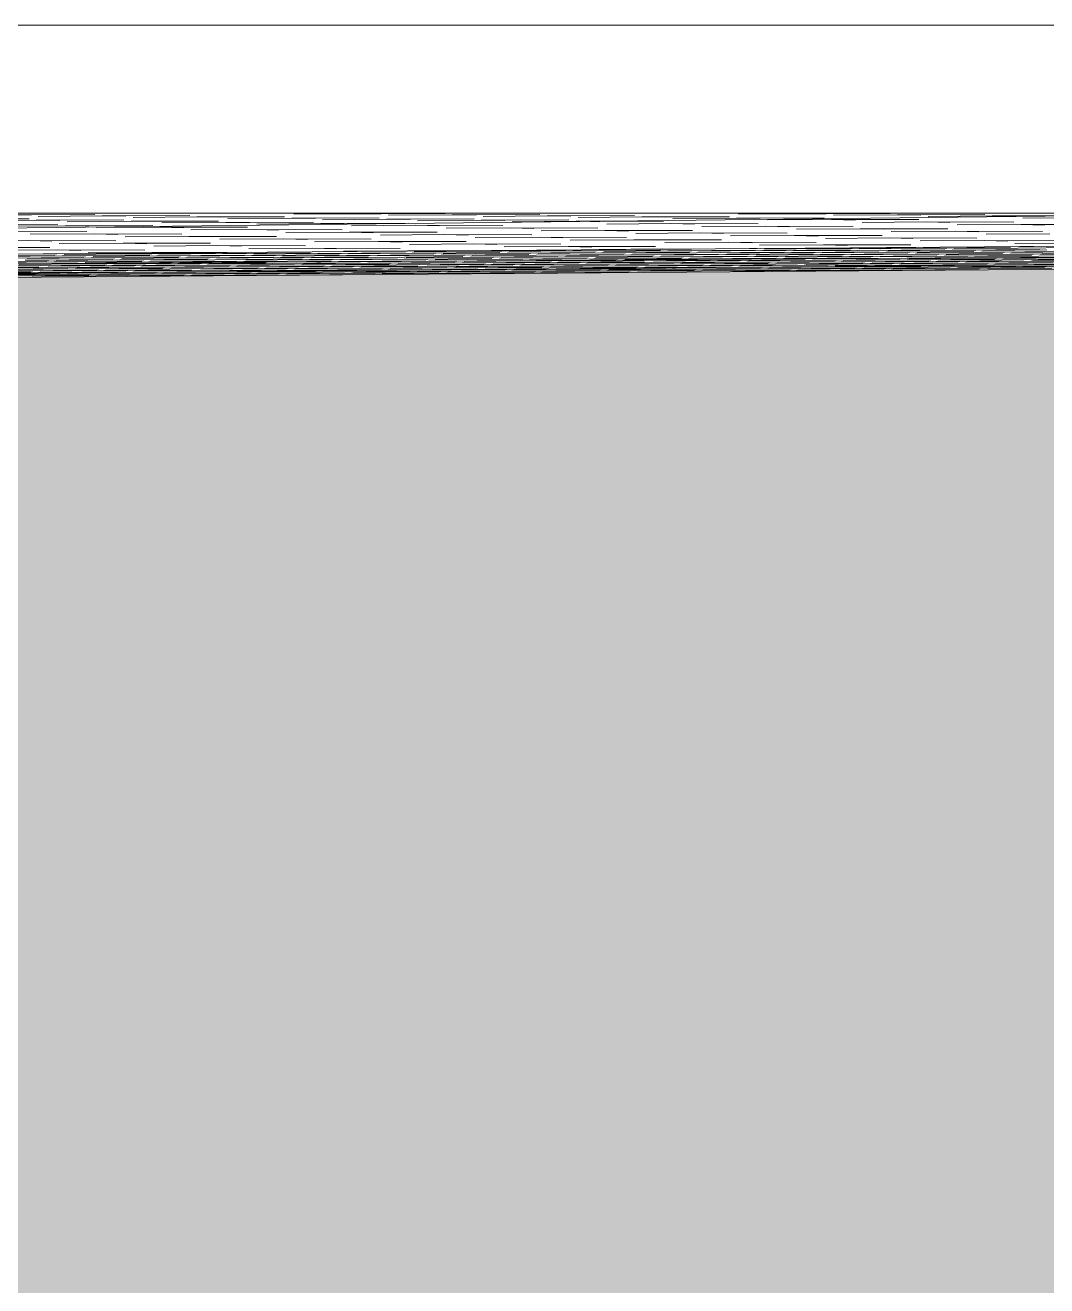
# Model space of a CAD drawing. Header units: millimetres. Extents: x -280990 to -136866, y -15139 to 7194.
# Drawn here: x -219306 to -218329, y -1226 to -20 of the extents above; entities that cross this region are included whole.
import ezdxf

# ---------------------------------------------------------------- set-up
doc = ezdxf.new("R2010")
doc.units = ezdxf.units.MM
doc.header["$MEASUREMENT"] = 0
for name, color, linetype, lineweight in [('New_2D Drafting - General_Pen_No__1', 7, 'Continuous', 13), ('New_Site & Landscape - Terrain_Pen_No__1', 7, 'Continuous', 13), ('New_Structural - Bearing_Pen_No__1', 7, 'Continuous', 13)]:
    doc.layers.add(name, color=color, linetype=linetype, lineweight=lineweight)
for name, color, linetype, lineweight, true_color in [('New_2D Drafting - General_Pen_No__61', 7, 'Continuous', 20, 0x6a6a6a), ('New_Site & Landscape - Terrain_Pen_No__180', 7, 'Continuous', 15, 0xd6cda7), ('New_Site & Landscape - Terrain_Pen_No__93', 7, 'Continuous', 13, 0xa2a233)]:
    doc.layers.add(name, color=color, linetype=linetype, lineweight=lineweight, true_color=true_color)

msp = doc.modelspace()

# ---------------------------------------------------------------- hatches: boundary and pattern name
at = {"layer": 'New_2D Drafting - General_Pen_No__61', "linetype": 'Continuous', "lineweight": 20, "true_color": 0x6a6a6a}
h = msp.add_hatch(dxfattribs=at)
h.set_pattern_fill('Dashed_0002', color=251, style=0, pattern_type=2)
h.set_pattern_definition([(45, (-941499.18, -2e-12), (-183.84776, 183.84776), [194.99999, -65]), (45, (-941499.18, 183.85), (-183.84776, 183.84776), [194.99999, -65])])
h.paths.add_polyline_path([(-222021.0116, -2621.8452), (-222021.0116, -11572.327), (-190614.3895, -11572.327), (-190614.3895, -199.363), (-197156.8894, -200.6962), (-197156.8884, -205.6962), (-201626.3622, -201.208), (-204316.707, -199.8387), (-207647.7489, -199.8387), (-211829.8206, -199.8387), (-214196.2217, -216.8353), (-214344.4356, -215.9146), (-222021.0116, -280.0598)])
at = {"layer": 'New_Site & Landscape - Terrain_Pen_No__180', "linetype": 'Continuous', "lineweight": 0, "true_color": 0x353329}
msp.add_hatch(color=250, dxfattribs=at).paths.add_polyline_path([(-202316.7416, -199.0045), (-203815.861, -199.9446), (-210881.6268, -199.9446), (-211646.8721, -200.0474), (-212846.4585, -210.2176), (-221414.7347, -277.7897), (-221414.7347, -15138.6962), (-190741.844, -15138.6962), (-190741.844, -221.3919)])

# ---------------------------------------------------------------- linework, layer by layer
at = {"layer": 'New_2D Drafting - General_Pen_No__1', "color": 7, "linetype": 'Continuous', "lineweight": 13, "flags": 128}
msp.add_lwpolyline([(-222021.0116, -2621.8452), (-222021.0116, -11572.327), (-190614.3895, -11572.327), (-190614.3895, -199.363), (-197156.8894, -200.6962), (-197156.8884, -205.6962), (-201626.3622, -201.208), (-204316.707, -199.8387), (-207647.7489, -199.8387), (-211829.8206, -199.8387), (-214196.2217, -216.8353), (-214344.4356, -215.9146), (-222021.0116, -280.0598)], close=True, dxfattribs=at)
at = {"layer": 'New_Site & Landscape - Terrain_Pen_No__1', "color": 7, "linetype": 'Continuous', "lineweight": 13}
for p, q in [((-218072.5803, -199.8387), (-221414.7347, -199.8387)), ((-214209.0161, -199.8387), (-221414.7347, -255.1672)), ((-211673.9622, -199.8387), (-221414.7347, -261.4359)), ((-221414.7347, -237.9424), (-218072.5803, -199.8387)), ((-219322.9293, -201.3581), (-219239.2127, -201.0938)), ((-219322.9293, -201.3581), (-219300.2714, -201.6175)), ((-219232.2978, -202.3958), (-219293.3565, -202.9195)), ((-219232.2978, -202.3958), (-219148.5812, -202.1315)), ((-219232.2978, -202.3958), (-219209.6399, -202.6552)), ((-219141.6663, -203.4336), (-219202.725, -203.9573)), ((-219141.6663, -203.4336), (-219057.9498, -203.1693)), ((-219141.6663, -203.4336), (-219119.0084, -203.693)), ((-219051.0348, -204.4713), (-219112.0935, -204.995)), ((-219051.0348, -204.4713), (-218967.3183, -204.207)), ((-219051.0348, -204.4713), (-219028.3769, -204.7307)), ((-218988.0631, -200.3009), (-219049.1218, -200.8246)), ((-218988.0631, -200.3009), (-218904.3466, -200.0366)), ((-218988.0631, -200.3009), (-218965.4052, -200.5603)), ((-218897.4316, -201.3386), (-218958.4903, -201.8624)), ((-218897.4316, -201.3386), (-218813.7151, -201.0744)), ((-218897.4316, -201.3386), (-218874.7737, -201.5981)), ((-218806.8001, -202.3764), (-218867.8588, -202.9001)), ((-218806.8001, -202.3764), (-218723.0836, -202.1121)), ((-218806.8001, -202.3764), (-218784.1423, -202.6358)), ((-218716.1686, -203.4141), (-218777.2273, -203.9379)), ((-218716.1686, -203.4141), (-218632.4521, -203.1498)), ((-218716.1686, -203.4141), (-218693.5108, -203.6736)), ((-218625.5372, -204.4519), (-218686.5958, -204.9756)), ((-218625.5372, -204.4519), (-218541.8206, -204.1876)), ((-218625.5372, -204.4519), (-218602.8793, -204.7113)), ((-218562.5654, -200.2815), (-218623.6241, -200.8052)), ((-218562.5654, -200.2815), (-218478.8489, -200.0172)), ((-218562.5654, -200.2815), (-218539.9076, -200.5409)), ((-218471.934, -201.3192), (-218532.9926, -201.843)), ((-218471.934, -201.3192), (-218388.2174, -201.0549)), ((-218471.934, -201.3192), (-218449.2761, -201.5787)), ((-218381.3025, -202.357), (-218442.3611, -202.8807)), ((-218381.3025, -202.357), (-218297.5859, -202.0927)), ((-218381.3025, -202.357), (-218358.6446, -202.6164)), ((-218290.671, -204.1079), (-218351.7297, -204.5167)), ((-219385.901, -205.5285), (-219302.1844, -205.2642)), ((-219358.2412, -210.7366), (-219274.5247, -210.4723)), ((-219295.2695, -206.5662), (-219356.3282, -207.0899)), ((-219267.6097, -211.7743), (-219328.6684, -212.2981)), ((-219295.2695, -206.5662), (-219211.553, -206.3019)), ((-219295.2695, -206.5662), (-219272.6116, -206.8256)), ((-219267.6097, -211.7743), (-219183.8932, -211.5101)), ((-219267.6097, -211.7743), (-219244.9518, -212.0338)), ((-219204.638, -207.604), (-219265.6967, -208.1277)), ((-219176.9782, -213.0669), (-219238.0369, -213.4757)), ((-219204.638, -207.604), (-219120.9215, -207.3397)), ((-219204.638, -207.604), (-219181.9801, -207.8634)), ((-219176.9782, -213.0669), (-219154.3204, -213.6716)), ((-219176.9782, -213.0669), (-219093.2617, -213.2629)), ((-219114.0065, -208.6417), (-219175.0652, -209.1654)), ((-219086.3467, -215.4857), (-219147.4054, -215.8944)), ((-219114.0065, -208.6417), (-219030.29, -208.3774)), ((-219114.0065, -208.6417), (-219091.3486, -208.9011)), ((-219086.3467, -215.4857), (-219063.6889, -216.0903)), ((-219086.3467, -215.4857), (-219002.6302, -215.6816)), ((-219023.375, -209.6794), (-219084.4337, -210.2032)), ((-219023.375, -209.6794), (-218939.6585, -209.4151)), ((-219023.375, -209.6794), (-219000.7172, -209.9389)), ((-218960.4033, -205.509), (-219021.462, -206.0328)), ((-218932.7435, -211.4319), (-218993.8022, -211.8406)), ((-218960.4033, -205.509), (-218876.6868, -205.2448)), ((-218960.4033, -205.509), (-218937.7455, -205.7685)), ((-218932.7435, -211.4319), (-218910.0857, -212.0365)), ((-218932.7435, -211.4319), (-218849.027, -211.6278)), ((-218869.7718, -206.5468), (-218930.8305, -207.0705)), ((-218842.1121, -213.8506), (-218903.1707, -214.2594)), ((-218869.7718, -206.5468), (-218786.0553, -206.2825)), ((-218869.7718, -206.5468), (-218847.114, -206.8062)), ((-218842.1121, -213.8506), (-218819.4542, -214.4553)), ((-218842.1121, -213.8506), (-218758.3955, -214.0465)), ((-218779.1403, -207.5845), (-218840.199, -208.1083)), ((-218751.4806, -216.2693), (-218812.5392, -216.6781)), ((-218779.1403, -207.5845), (-218741.5801, -207.466)), ((-218779.1403, -207.5845), (-218765.5897, -207.7397)), ((-218765.5903, -207.7397), (-218756.4825, -207.9828)), ((-218751.4806, -216.2693), (-218728.8227, -216.874)), ((-218751.4806, -216.2693), (-218667.764, -216.4652)), ((-218688.5089, -209.7968), (-218749.5675, -210.2056)), ((-218741.5817, -207.466), (-218695.4238, -207.574)), ((-218688.5089, -209.7968), (-218665.851, -210.4015)), ((-218688.5089, -209.7968), (-218604.7923, -209.9927)), ((-218597.8774, -212.2155), (-218658.936, -212.6243)), ((-218597.8774, -212.2155), (-218575.2195, -212.8202)), ((-218597.8774, -212.2155), (-218514.1608, -212.4114)), ((-218534.9057, -205.743), (-218595.9643, -206.1518)), ((-218507.2459, -214.6342), (-218568.3046, -215.043)), ((-218534.9057, -205.743), (-218512.2478, -206.3477)), ((-218534.9057, -205.743), (-218451.1891, -205.9389)), ((-218507.2459, -214.6342), (-218484.588, -215.2389)), ((-218507.2459, -214.6342), (-218423.5293, -214.8301)), ((-218444.2742, -208.1617), (-218505.3328, -208.5705)), ((-218416.6144, -217.053), (-218477.6731, -217.4617)), ((-218444.2742, -208.1617), (-218421.6163, -208.7664)), ((-218444.2742, -208.1617), (-218360.5576, -208.3576)), ((-218416.6144, -217.053), (-218393.9565, -217.6576)), ((-218416.6144, -217.053), (-218332.8979, -217.2489)), ((-218353.6427, -210.5804), (-218414.7014, -210.9892)), ((-218353.6427, -210.5804), (-218330.9848, -211.1851)), ((-218353.6427, -210.5804), (-218269.9261, -210.7764)), ((-219302.9216, -226.012), (-219363.9803, -226.4208)), ((-219330.5814, -217.1207), (-219246.8649, -217.3167)), ((-219302.9216, -226.012), (-219280.2638, -226.6167)), ((-219302.9216, -226.012), (-219219.2051, -226.2079)), ((-219239.9499, -219.5395), (-219301.0086, -219.9482)), ((-219212.2901, -228.4307), (-219273.3488, -228.8395)), ((-219239.9499, -219.5395), (-219217.2921, -220.1441)), ((-219239.9499, -219.5395), (-219156.2334, -219.7354)), ((-219212.2901, -228.4307), (-219189.6323, -229.0354)), ((-219212.2901, -228.4307), (-219128.5736, -228.6266)), ((-219149.3184, -221.9582), (-219210.3771, -222.367)), ((-219149.3184, -221.9582), (-219126.6606, -222.5629)), ((-219149.3184, -221.9582), (-219065.6019, -222.1541)), ((-219058.687, -224.3769), (-219119.7456, -224.7857)), ((-219058.687, -224.3769), (-219036.0291, -224.9816)), ((-219058.687, -224.3769), (-218974.9704, -224.5728)), ((-218995.7152, -217.9044), (-219056.7739, -218.3132)), ((-218968.0555, -226.7956), (-219029.1141, -227.2044)), ((-218995.7152, -217.9044), (-218973.0574, -218.5091)), ((-218995.7152, -217.9044), (-218911.9987, -218.1003)), ((-218968.0555, -226.7956), (-218945.3976, -227.4003)), ((-218968.0555, -226.7956), (-218884.3389, -226.9915)), ((-218905.0838, -220.3231), (-218966.1424, -220.7319)), ((-218905.0838, -220.3231), (-218882.4259, -220.9278)), ((-218905.0838, -220.3231), (-218821.3672, -220.519)), ((-218814.4523, -222.7418), (-218875.5109, -223.1506)), ((-218814.4523, -222.7418), (-218791.7944, -223.3465)), ((-218814.4523, -222.7418), (-218730.7357, -222.9377)), ((-218723.8208, -225.1606), (-218784.8795, -225.5693)), ((-218723.8208, -225.1606), (-218701.1629, -225.7652)), ((-218723.8208, -225.1606), (-218640.1042, -225.3565)), ((-218660.8491, -218.688), (-218721.9077, -219.0968)), ((-218633.1893, -227.5793), (-218694.248, -227.988)), ((-218660.8491, -218.688), (-218638.1912, -219.2927)), ((-218660.8491, -218.688), (-218577.1325, -218.8839)), ((-218633.1893, -227.5793), (-218610.5314, -228.184)), ((-218633.1893, -227.5793), (-218549.4727, -227.7752)), ((-218570.2176, -221.1068), (-218631.2763, -221.5155)), ((-218570.2176, -221.1068), (-218547.5597, -221.7114)), ((-218570.2176, -221.1068), (-218486.501, -221.3027)), ((-218479.5861, -223.5255), (-218540.6448, -223.9342)), ((-218479.5861, -223.5255), (-218456.9282, -224.1302)), ((-218479.5861, -223.5255), (-218395.8696, -223.7214)), ((-218388.9546, -225.9442), (-218450.0133, -226.353)), ((-218388.9546, -225.9442), (-218366.2967, -226.5489)), ((-218388.9546, -225.9442), (-218305.2381, -226.1401)), ((-218325.9829, -219.4717), (-218387.0416, -219.8805)), ((-218298.3231, -228.3629), (-218359.3818, -228.7717)), ((-219365.8933, -232.4845), (-219282.1768, -232.6804)), ((-219361.19, -240.9085), (-219277.4734, -240.2615)), ((-219275.2619, -234.9032), (-219336.3205, -235.312)), ((-219270.5585, -240.7282), (-219331.6172, -241.3301)), ((-219288.7098, -238.8426), (-219275.5604, -238.8165)), ((-219275.2619, -234.9032), (-219252.604, -235.5079)), ((-219275.2619, -234.9032), (-219191.5453, -235.0991)), ((-219270.5585, -240.7282), (-219186.8419, -240.0812)), ((-219270.5585, -240.7282), (-219247.9006, -240.6831)), ((-219207.5868, -238.6813), (-219268.6455, -239.2831)), ((-219184.6304, -237.322), (-219245.689, -237.7307)), ((-219179.927, -240.5479), (-219240.9857, -241.1497)), ((-219207.5868, -238.6813), (-219123.8702, -238.0343)), ((-219207.5868, -238.6813), (-219184.9289, -238.6362)), ((-219184.6304, -237.322), (-219163.6338, -237.8823)), ((-219184.6304, -237.322), (-219112.6075, -237.4905)), ((-219121.6587, -230.8494), (-219182.7173, -231.2582)), ((-219179.927, -240.5479), (-219096.2105, -239.9009)), ((-219179.927, -240.5479), (-219157.2691, -240.5028)), ((-219116.9553, -238.5009), (-219178.014, -239.1028)), ((-219089.2955, -240.3675), (-219150.3542, -240.9694)), ((-219121.6587, -230.8494), (-219099.0008, -231.4541)), ((-219121.6587, -230.8494), (-219037.9421, -231.0453)), ((-219116.9553, -238.5009), (-219033.2388, -237.854)), ((-219116.9553, -238.5009), (-219094.2974, -238.4559)), ((-219031.0272, -233.2682), (-219092.0858, -233.6769)), ((-219089.2955, -240.3675), (-219005.579, -239.7206)), ((-219089.2955, -240.3675), (-219066.6376, -240.3225)), ((-219026.3238, -238.3206), (-219087.3825, -238.9225)), ((-218998.664, -240.1872), (-219059.7227, -240.7891)), ((-219031.0272, -233.2682), (-219008.3693, -233.8728)), ((-219031.0272, -233.2682), (-218947.3106, -233.4641)), ((-219026.3238, -238.3206), (-218942.6073, -237.6737)), ((-219026.3238, -238.3206), (-219003.6659, -238.2755)), ((-218995.8064, -236.5936), (-219024.4108, -236.8756)), ((-218940.3957, -235.6869), (-219001.4544, -236.0956)), ((-218998.664, -240.1872), (-218914.9475, -239.5403)), ((-218998.664, -240.1872), (-218976.0062, -240.1422)), ((-218935.6923, -238.1403), (-218996.751, -238.7422)), ((-218908.0325, -240.0069), (-218969.0912, -240.6088)), ((-218950.9204, -236.249), (-218940.6942, -236.2286)), ((-218940.3957, -235.6869), (-218926.3901, -236.0606)), ((-218940.3957, -235.6869), (-218892.3534, -235.7993)), ((-218877.424, -229.2144), (-218938.4826, -229.6231)), ((-218935.6923, -238.1403), (-218851.9758, -237.4933)), ((-218935.6923, -238.1403), (-218913.0344, -238.0952)), ((-218872.7206, -236.0934), (-218933.7793, -236.6953)), ((-218908.0325, -240.0069), (-218824.316, -239.3599)), ((-218908.0325, -240.0069), (-218885.3747, -239.9618)), ((-218845.0608, -237.96), (-218906.1195, -238.5619)), ((-218817.401, -239.8266), (-218878.4597, -240.4285)), ((-218877.424, -229.2144), (-218854.7661, -229.819)), ((-218877.424, -229.2144), (-218793.7074, -229.4103)), ((-218872.7206, -236.0934), (-218789.0041, -235.4464)), ((-218872.7206, -236.0934), (-218850.0627, -236.0483)), ((-218786.7925, -231.6331), (-218847.8512, -232.0418)), ((-218845.0608, -237.96), (-218761.3443, -237.313)), ((-218845.0608, -237.96), (-218822.403, -237.9149)), ((-218782.0891, -235.9131), (-218843.1478, -236.515)), ((-218817.401, -239.8266), (-218733.6845, -239.1796)), ((-218817.401, -239.8266), (-218794.7432, -239.7815)), ((-218754.4293, -237.7797), (-218815.488, -238.3816)), ((-218789.7413, -241.6932), (-218706.0247, -241.0462)), ((-218726.7696, -239.6463), (-218787.8282, -240.2482)), ((-218786.7925, -231.6331), (-218764.1346, -232.2378)), ((-218786.7925, -231.6331), (-218703.0759, -231.829)), ((-218782.0891, -235.9131), (-218698.3726, -235.2661)), ((-218782.0891, -235.9131), (-218759.4313, -235.868)), ((-218696.161, -234.0518), (-218757.2197, -234.4606)), ((-218754.4293, -237.7797), (-218670.7128, -237.1327)), ((-218754.4293, -237.7797), (-218731.7715, -237.7346)), ((-218691.4576, -235.7328), (-218752.5163, -236.3346)), ((-218726.7696, -239.6463), (-218643.053, -238.9993)), ((-218726.7696, -239.6463), (-218704.1117, -239.6012)), ((-218663.7979, -237.5994), (-218724.8565, -238.2013)), ((-218699.1098, -241.5129), (-218615.3932, -240.8659)), ((-218636.1381, -239.466), (-218697.1967, -240.0679)), ((-218696.161, -234.0518), (-218689.1464, -234.239)), ((-218696.161, -234.0518), (-218672.0993, -234.1081)), ((-218691.4576, -235.7328), (-218607.7411, -235.0858)), ((-218691.4576, -235.7328), (-218668.7998, -235.6877)), ((-218668.5715, -234.081), (-218689.5446, -234.2877)), ((-218663.7979, -237.5994), (-218580.0813, -236.9524)), ((-218663.7979, -237.5994), (-218641.14, -237.5543)), ((-218600.8261, -235.5524), (-218661.8848, -236.1543)), ((-218636.1381, -239.466), (-218552.4215, -238.819)), ((-218636.1381, -239.466), (-218613.4802, -239.4209)), ((-218573.1664, -237.4191), (-218634.225, -238.0209)), ((-218613.1311, -233.6553), (-218605.8281, -233.6408)), ((-218608.4783, -241.3326), (-218524.7617, -240.6856)), ((-218545.5066, -239.2857), (-218606.5652, -239.8875)), ((-218542.5578, -229.998), (-218603.6165, -230.4068)), ((-218600.8261, -235.5524), (-218517.1096, -234.9055)), ((-218600.8261, -235.5524), (-218578.1683, -235.5074)), ((-218537.8544, -233.5055), (-218598.9131, -234.1074)), ((-218517.8468, -241.1523), (-218578.9055, -241.7542)), ((-218573.1664, -237.4191), (-218489.4498, -236.7721)), ((-218573.1664, -237.4191), (-218550.5085, -237.374)), ((-218510.1947, -235.3721), (-218571.2533, -235.974)), ((-218545.5066, -239.2857), (-218461.79, -238.6387)), ((-218545.5066, -239.2857), (-218522.8487, -239.2406)), ((-218482.5349, -237.2387), (-218543.5935, -237.8406)), ((-218542.5578, -229.998), (-218519.8999, -230.6027)), ((-218542.5578, -229.998), (-218458.8413, -230.1939)), ((-218537.8544, -233.5055), (-218454.1379, -232.8586)), ((-218537.8544, -233.5055), (-218515.1966, -233.4604)), ((-218517.8468, -241.1523), (-218434.1303, -240.5053)), ((-218517.8468, -241.1523), (-218495.1889, -241.1072)), ((-218454.8751, -239.1053), (-218515.9338, -239.7072)), ((-218451.9263, -232.4167), (-218512.985, -232.8255)), ((-218510.1947, -235.3721), (-218426.4781, -234.7252)), ((-218510.1947, -235.3721), (-218487.5368, -235.3271)), ((-218447.223, -233.3252), (-218508.2816, -233.9271)), ((-218427.2153, -240.9719), (-218488.274, -241.5738)), ((-218482.5349, -237.2387), (-218398.8183, -236.5918)), ((-218482.5349, -237.2387), (-218459.877, -237.1937)), ((-218419.5632, -235.1918), (-218480.6218, -235.7937)), ((-218454.8751, -239.1053), (-218371.1585, -238.4584)), ((-218454.8751, -239.1053), (-218432.2172, -239.0603)), ((-218391.9034, -237.0584), (-218452.9621, -237.6603)), ((-218451.9263, -232.4167), (-218451.9027, -232.4174)), ((-218451.9263, -232.4167), (-218451.8453, -232.4169)), ((-218447.223, -233.3252), (-218363.5064, -232.6782)), ((-218447.223, -233.3252), (-218424.5651, -233.2801)), ((-218427.2153, -240.9719), (-218343.4988, -240.325)), ((-218427.2153, -240.9719), (-218404.5574, -240.9269)), ((-218364.2436, -238.925), (-218425.3023, -239.5269)), ((-218419.5632, -235.1918), (-218335.8466, -234.5449)), ((-218419.5632, -235.1918), (-218396.9053, -235.1467)), ((-218356.5915, -233.1449), (-218417.6501, -233.7468)), ((-218336.5838, -240.7916), (-218397.6425, -241.3935)), ((-218391.9034, -237.0584), (-218308.1868, -236.4115)), ((-218391.9034, -237.0584), (-218369.2455, -237.0133)), ((-218328.9317, -235.0115), (-218389.9904, -235.6134)), ((-218364.2436, -238.925), (-218280.5271, -238.2781)), ((-218364.2436, -238.925), (-218341.5857, -238.88)), ((-218301.2719, -236.8781), (-218362.3306, -237.48)), ((-218356.5915, -233.1449), (-218272.8749, -232.4979)), ((-218356.5915, -233.1449), (-218333.9336, -233.0998)), ((-218341.3365, -231.5683), (-218354.6784, -231.6999)), ((-218336.5838, -240.7916), (-218252.8673, -240.1447)), ((-218336.5838, -240.7916), (-218313.9259, -240.7466)), ((-218273.6121, -238.7447), (-218334.6708, -239.3466)), ((-219376.4943, -251.8628), (-219292.7777, -251.234)), ((-219368.8421, -246.6886), (-219285.1256, -246.0417)), ((-219348.8345, -253.414), (-219265.1179, -252.7852)), ((-219285.8628, -251.6218), (-219346.9214, -252.1903)), ((-219341.1823, -248.5194), (-219257.4658, -247.8906)), ((-219278.2106, -246.5083), (-219339.2693, -247.1102)), ((-219333.5302, -242.7751), (-219249.8137, -242.1281)), ((-219258.203, -253.173), (-219319.2617, -253.7415)), ((-219313.5226, -250.0706), (-219229.806, -249.4418)), ((-219313.5226, -250.0706), (-219290.8647, -250.0103)), ((-219250.5508, -248.2784), (-219311.6095, -248.847)), ((-219305.8704, -244.6417), (-219222.1539, -243.9947)), ((-219305.8704, -244.6417), (-219283.2125, -244.5966)), ((-219242.8987, -242.5948), (-219303.9574, -243.1967)), ((-219285.8628, -251.6218), (-219202.1462, -250.993)), ((-219285.8628, -251.6218), (-219263.2049, -251.5615)), ((-219222.8911, -249.8296), (-219283.9497, -250.3981)), ((-219278.2106, -246.5083), (-219194.4941, -245.8613)), ((-219278.2106, -246.5083), (-219255.5528, -246.4632)), ((-219215.2389, -244.4614), (-219276.2976, -245.0633)), ((-219258.203, -253.173), (-219174.4864, -252.5442)), ((-219258.203, -253.173), (-219235.5451, -253.1127)), ((-219195.2313, -251.3808), (-219256.29, -251.9493)), ((-219250.5508, -248.2784), (-219166.8343, -247.6496)), ((-219250.5508, -248.2784), (-219227.893, -248.2182)), ((-219187.5791, -246.328), (-219248.6378, -246.9299)), ((-219242.8987, -242.5948), (-219159.1822, -241.9478)), ((-219242.8987, -242.5948), (-219220.2408, -242.5497)), ((-219167.5715, -252.932), (-219228.6302, -253.5005)), ((-219222.8911, -249.8296), (-219139.1745, -249.2008)), ((-219222.8911, -249.8296), (-219200.2332, -249.7693)), ((-219159.9194, -248.0374), (-219220.978, -248.606)), ((-219215.2389, -244.4614), (-219131.5224, -243.8144)), ((-219215.2389, -244.4614), (-219192.5811, -244.4163)), ((-219152.2672, -242.4145), (-219213.3259, -243.0164)), ((-219195.2313, -251.3808), (-219111.5147, -250.752)), ((-219195.2313, -251.3808), (-219172.5734, -251.3205)), ((-219132.2596, -249.5886), (-219193.3182, -250.1571)), ((-219187.5791, -246.328), (-219103.8626, -245.681)), ((-219187.5791, -246.328), (-219164.9213, -246.2829)), ((-219124.6074, -244.2811), (-219185.6661, -244.883)), ((-219167.5715, -252.932), (-219083.855, -252.3032)), ((-219167.5715, -252.932), (-219144.9136, -252.8717)), ((-219104.5998, -251.1398), (-219165.6585, -251.7083)), ((-219159.9194, -248.0374), (-219076.2028, -247.4086)), ((-219159.9194, -248.0374), (-219137.2615, -247.9772)), ((-219096.9477, -246.1477), (-219158.0063, -246.7496)), ((-219152.2672, -242.4145), (-219068.5507, -241.7675)), ((-219152.2672, -242.4145), (-219129.6093, -242.3694)), ((-219076.94, -252.691), (-219137.9987, -253.2595)), ((-219132.2596, -249.5886), (-219048.543, -248.9598)), ((-219132.2596, -249.5886), (-219109.6017, -249.5283)), ((-219069.2879, -247.7964), (-219130.3465, -248.365)), ((-219124.6074, -244.2811), (-219040.8909, -243.6341)), ((-219124.6074, -244.2811), (-219101.9496, -244.236)), ((-219061.6357, -242.2341), (-219122.6944, -242.836)), ((-219104.5998, -251.1398), (-219020.8832, -250.511)), ((-219104.5998, -251.1398), (-219081.9419, -251.0795)), ((-219041.6281, -249.3476), (-219102.6868, -249.9161)), ((-219096.9477, -246.1477), (-219013.2311, -245.5007)), ((-219096.9477, -246.1477), (-219074.2898, -246.1026)), ((-219033.9759, -244.1008), (-219095.0346, -244.7026)), ((-219076.94, -252.691), (-218993.2235, -252.0622)), ((-219076.94, -252.691), (-219054.2821, -252.6307)), ((-219013.9683, -250.8988), (-219075.027, -251.4673)), ((-219069.2879, -247.7964), (-218985.5713, -247.1676)), ((-219069.2879, -247.7964), (-219046.63, -247.7362)), ((-219006.3162, -245.9674), (-219067.3748, -246.5692)), ((-219061.6357, -242.2341), (-218977.9192, -241.5872)), ((-219061.6357, -242.2341), (-219038.9779, -242.1891)), ((-218986.3085, -252.45), (-219047.3672, -253.0185)), ((-219041.6281, -249.3476), (-218957.9115, -248.7188)), ((-219041.6281, -249.3476), (-219018.9702, -249.2873)), ((-218978.6564, -247.5554), (-219039.715, -248.1239)), ((-219033.9759, -244.1008), (-218950.2594, -243.4538)), ((-219033.9759, -244.1008), (-219011.3181, -244.0557)), ((-218971.0042, -242.0538), (-219032.0629, -242.6557)), ((-219013.9683, -250.8988), (-218930.2518, -250.27)), ((-219013.9683, -250.8988), (-218991.3104, -250.8385)), ((-218950.9966, -249.1066), (-219012.0553, -249.6751)), ((-219006.3162, -245.9674), (-218922.5996, -245.3204)), ((-219006.3162, -245.9674), (-218983.6583, -245.9223)), ((-218943.3445, -243.9204), (-219004.4031, -244.5223)), ((-218986.3085, -252.45), (-218902.592, -251.8212)), ((-218986.3085, -252.45), (-218963.6506, -252.3897)), ((-218923.3368, -250.6578), (-218984.3955, -251.2263)), ((-218978.6564, -247.5554), (-218894.9398, -246.9266)), ((-218978.6564, -247.5554), (-218955.9985, -247.4951)), ((-218915.6847, -245.7632), (-218976.7433, -246.3318)), ((-218971.0042, -242.0538), (-218887.2877, -241.4069)), ((-218971.0042, -242.0538), (-218948.3464, -242.0088)), ((-218895.677, -252.209), (-218956.7357, -252.7775)), ((-218950.9966, -249.1066), (-218867.2801, -248.4778)), ((-218950.9966, -249.1066), (-218928.3387, -249.0463)), ((-218888.0249, -247.3144), (-218949.0836, -247.8829)), ((-218943.3445, -243.9204), (-218859.6279, -243.2735)), ((-218943.3445, -243.9204), (-218920.6866, -243.8754)), ((-218880.3728, -241.8735), (-218941.4314, -242.4754)), ((-218923.3368, -250.6578), (-218839.6203, -250.029)), ((-218923.3368, -250.6578), (-218900.6789, -250.5975)), ((-218860.3651, -248.8656), (-218921.4238, -249.4341)), ((-218915.6847, -245.7632), (-218831.9681, -245.1344)), ((-218915.6847, -245.7632), (-218893.0268, -245.703)), ((-218852.713, -243.7401), (-218913.7716, -244.342)), ((-218895.677, -252.209), (-218811.9605, -251.5802)), ((-218895.677, -252.209), (-218873.0192, -252.1487)), ((-218832.7053, -250.4168), (-218893.764, -250.9853)), ((-218888.0249, -247.3144), (-218804.3083, -246.6856)), ((-218888.0249, -247.3144), (-218865.367, -247.2541)), ((-218825.0532, -245.5222), (-218886.1119, -246.0908)), ((-218880.3728, -241.8735), (-218796.6562, -241.2266)), ((-218880.3728, -241.8735), (-218857.7149, -241.8284)), ((-218868.0172, -253.7601), (-218784.3007, -253.1313)), ((-218805.0455, -251.968), (-218866.1042, -252.5365)), ((-218860.3651, -248.8656), (-218776.6486, -248.2368)), ((-218860.3651, -248.8656), (-218837.7072, -248.8053)), ((-218797.3934, -247.0734), (-218858.4521, -247.6419)), ((-218852.713, -243.7401), (-218768.9964, -243.0932)), ((-218852.713, -243.7401), (-218830.0551, -243.695)), ((-218789.7413, -241.6932), (-218850.7999, -242.2951)), ((-218832.7053, -250.4168), (-218748.9888, -249.788)), ((-218832.7053, -250.4168), (-218810.0475, -250.3565)), ((-218769.7336, -248.6246), (-218830.7923, -249.1931)), ((-218825.0532, -245.5222), (-218741.3366, -244.8934)), ((-218825.0532, -245.5222), (-218802.3953, -245.462)), ((-218762.0815, -243.5598), (-218823.1402, -244.1617)), ((-218805.0455, -251.968), (-218721.329, -251.3392)), ((-218805.0455, -251.968), (-218782.3877, -251.9077)), ((-218742.0738, -250.1758), (-218803.1325, -250.7443)), ((-218797.3934, -247.0734), (-218713.6769, -246.4446)), ((-218797.3934, -247.0734), (-218774.7355, -247.0131)), ((-218734.4217, -245.2812), (-218795.4804, -245.8498)), ((-218789.7413, -241.6932), (-218767.0834, -241.6481)), ((-218777.3858, -253.5191), (-218693.6692, -252.8903)), ((-218714.4141, -251.7269), (-218775.4727, -252.2955)), ((-218769.7336, -248.6246), (-218686.0171, -247.9958)), ((-218769.7336, -248.6246), (-218747.0757, -248.5643)), ((-218706.7619, -246.8324), (-218767.8206, -247.4009)), ((-218762.0815, -243.5598), (-218678.3649, -242.9128)), ((-218762.0815, -243.5598), (-218739.4236, -243.5147)), ((-218699.1098, -241.5129), (-218760.1684, -242.1148)), ((-218742.0738, -250.1758), (-218658.3573, -249.547)), ((-218742.0738, -250.1758), (-218719.416, -250.1155)), ((-218679.1021, -248.3836), (-218740.1608, -248.9521)), ((-218734.4217, -245.2812), (-218650.7052, -244.6524)), ((-218734.4217, -245.2812), (-218711.7638, -245.2209)), ((-218671.45, -243.3795), (-218732.5087, -243.9814)), ((-218714.4141, -251.7269), (-218630.6975, -251.0981)), ((-218714.4141, -251.7269), (-218691.7562, -251.6667)), ((-218651.4423, -249.9348), (-218712.501, -250.5033)), ((-218706.7619, -246.8324), (-218623.0454, -246.2036)), ((-218706.7619, -246.8324), (-218684.104, -246.7721)), ((-218643.7902, -245.0402), (-218704.8489, -245.6087)), ((-218699.1098, -241.5129), (-218676.4519, -241.4678)), ((-218686.7543, -253.2781), (-218603.0377, -252.6493)), ((-218686.7543, -253.2781), (-218664.0964, -253.2179)), ((-218623.7826, -251.4859), (-218684.8412, -252.0545)), ((-218679.1021, -248.3836), (-218595.3856, -247.7548)), ((-218679.1021, -248.3836), (-218656.4443, -248.3233)), ((-218616.1304, -246.5914), (-218677.1891, -247.1599)), ((-218671.45, -243.3795), (-218587.7334, -242.7325)), ((-218671.45, -243.3795), (-218648.7921, -243.3344)), ((-218608.4783, -241.3326), (-218669.537, -241.9345)), ((-218596.1228, -253.0371), (-218657.1815, -253.6057)), ((-218651.4423, -249.9348), (-218567.7258, -249.306)), ((-218651.4423, -249.9348), (-218628.7845, -249.8745)), ((-218588.4706, -248.1426), (-218649.5293, -248.7111)), ((-218643.7902, -245.0402), (-218560.0737, -244.4114)), ((-218643.7902, -245.0402), (-218621.1323, -244.9799)), ((-218580.8185, -243.1992), (-218641.8772, -243.8011)), ((-218623.7826, -251.4859), (-218540.066, -250.8571)), ((-218623.7826, -251.4859), (-218601.1247, -251.4257)), ((-218560.8109, -249.6938), (-218621.8695, -250.2623)), ((-218616.1304, -246.5914), (-218532.4139, -245.9626)), ((-218616.1304, -246.5914), (-218593.4726, -246.5311)), ((-218553.1587, -244.7992), (-218614.2174, -245.3677)), ((-218608.4783, -241.3326), (-218585.8204, -241.2875)), ((-218596.1228, -253.0371), (-218512.4062, -252.4083)), ((-218596.1228, -253.0371), (-218573.4649, -252.9769)), ((-218533.1511, -251.2449), (-218594.2097, -251.8135)), ((-218588.4706, -248.1426), (-218504.7541, -247.5138)), ((-218588.4706, -248.1426), (-218565.8128, -248.0823)), ((-218525.4989, -246.3504), (-218586.5576, -246.9189)), ((-218580.8185, -243.1992), (-218497.102, -242.5522)), ((-218580.8185, -243.1992), (-218558.1606, -243.1541)), ((-218505.4913, -252.7961), (-218566.55, -253.3647)), ((-218560.8109, -249.6938), (-218477.0943, -249.065)), ((-218560.8109, -249.6938), (-218538.153, -249.6335)), ((-218497.8392, -247.9016), (-218558.8978, -248.4701)), ((-218553.1587, -244.7992), (-218469.4422, -244.1704)), ((-218553.1587, -244.7992), (-218530.5008, -244.7389)), ((-218490.187, -243.007), (-218551.2457, -243.5756)), ((-218533.1511, -251.2449), (-218449.4345, -250.6161)), ((-218533.1511, -251.2449), (-218510.4932, -251.1847)), ((-218470.1794, -249.4528), (-218531.238, -250.0213)), ((-218525.4989, -246.3504), (-218441.7824, -245.7216)), ((-218525.4989, -246.3504), (-218502.8411, -246.2901)), ((-218462.5272, -244.5582), (-218523.5859, -245.1267)), ((-218505.4913, -252.7961), (-218421.7748, -252.1673)), ((-218505.4913, -252.7961), (-218482.8334, -252.7359)), ((-218442.5196, -251.0039), (-218503.5783, -251.5725)), ((-218497.8392, -247.9016), (-218414.1226, -247.2728)), ((-218497.8392, -247.9016), (-218475.1813, -247.8413)), ((-218434.8674, -246.1094), (-218495.9261, -246.6779)), ((-218490.187, -243.007), (-218435.5419, -242.5966)), ((-218490.187, -243.007), (-218467.5291, -242.9468)), ((-218414.8598, -252.5551), (-218475.9185, -253.1237)), ((-218470.1794, -249.4528), (-218386.4628, -248.824)), ((-218470.1794, -249.4528), (-218447.5215, -249.3925)), ((-218407.2077, -247.6606), (-218468.2663, -248.2291)), ((-218462.5272, -244.5582), (-218378.8107, -243.9294)), ((-218462.5272, -244.5582), (-218439.8694, -244.4979)), ((-218399.5555, -242.766), (-218460.6142, -243.3345)), ((-218442.5196, -251.0039), (-218358.803, -250.3751)), ((-218442.5196, -251.0039), (-218419.8617, -250.9437)), ((-218379.5479, -249.2117), (-218440.6066, -249.7803)), ((-218435.523, -242.5964), (-218406.4705, -242.3719)), ((-218434.8674, -246.1094), (-218351.1509, -245.4806)), ((-218434.8674, -246.1094), (-218412.2096, -246.0491)), ((-218371.8957, -244.3172), (-218432.9544, -244.8857)), ((-218414.8598, -252.5551), (-218331.1433, -251.9263)), ((-218414.8598, -252.5551), (-218392.2019, -252.4949)), ((-218351.8881, -250.7629), (-218412.9468, -251.3315)), ((-218407.2077, -247.6606), (-218323.4911, -247.0318)), ((-218407.2077, -247.6606), (-218384.5498, -247.6003)), ((-218344.236, -245.8684), (-218405.2946, -246.4369)), ((-218399.5555, -242.766), (-218315.839, -242.1372)), ((-218399.5555, -242.766), (-218376.8977, -242.7057)), ((-218324.2283, -252.3141), (-218385.287, -252.8827)), ((-218379.5479, -249.2117), (-218295.8313, -248.5829)), ((-218379.5479, -249.2117), (-218356.89, -249.1515)), ((-218316.5762, -247.4196), (-218377.6348, -247.9881)), ((-218371.8957, -244.3172), (-218288.1792, -243.6884)), ((-218371.8957, -244.3172), (-218349.2379, -244.2569)), ((-218308.924, -242.525), (-218369.9827, -243.0935)), ((-218351.8881, -250.7629), (-218268.1716, -250.1341)), ((-218351.8881, -250.7629), (-218329.2302, -250.7027)), ((-218288.9164, -248.9707), (-218349.9751, -249.5393)), ((-218344.236, -245.8684), (-218260.5194, -245.2396)), ((-218344.236, -245.8684), (-218321.5781, -245.8081)), ((-218281.2643, -244.0762), (-218342.3229, -244.6447)), ((-219384.1464, -256.7574), (-219300.4299, -256.1286)), ((-219356.4866, -258.3085), (-219272.7701, -257.6797)), ((-219293.5149, -256.5163), (-219354.5736, -257.0849)), ((-219328.8268, -259.8597), (-219245.1103, -259.2309)), ((-219265.8551, -258.0675), (-219326.9138, -258.6361)), ((-219321.1747, -254.9652), (-219237.4581, -254.3364)), ((-219321.1747, -254.9652), (-219298.5168, -254.9049)), ((-219238.1953, -259.6187), (-219299.254, -260.1873)), ((-219293.5149, -256.5163), (-219209.7984, -255.8875)), ((-219293.5149, -256.5163), (-219270.857, -256.4561)), ((-219230.5432, -254.7242), (-219291.6019, -255.2927)), ((-219265.8551, -258.0675), (-219182.1386, -257.4387)), ((-219265.8551, -258.0675), (-219243.1973, -258.0073)), ((-219202.8834, -256.2753), (-219263.9421, -256.8439)), ((-219238.1953, -259.6187), (-219154.4788, -258.9899)), ((-219238.1953, -259.6187), (-219215.5375, -259.5585)), ((-219175.2236, -257.8265), (-219236.2823, -258.3951)), ((-219230.5432, -254.7242), (-219146.8267, -254.0954)), ((-219230.5432, -254.7242), (-219207.8853, -254.6639)), ((-219147.5639, -259.3777), (-219208.6225, -259.9463)), ((-219202.8834, -256.2753), (-219119.1669, -255.6465)), ((-219202.8834, -256.2753), (-219180.2255, -256.2151)), ((-219139.9117, -254.4832), (-219200.9704, -255.0517)), ((-219175.2236, -257.8265), (-219091.5071, -257.1977)), ((-219175.2236, -257.8265), (-219152.5658, -257.7663)), ((-219112.2519, -256.0343), (-219173.3106, -256.6029)), ((-219147.5639, -259.3777), (-219063.8473, -258.7489)), ((-219147.5639, -259.3777), (-219124.906, -259.3175)), ((-219084.5921, -257.5855), (-219145.6508, -258.1541)), ((-219139.9117, -254.4832), (-219056.1952, -253.8544)), ((-219139.9117, -254.4832), (-219117.2538, -254.4229)), ((-219112.2519, -256.0343), (-219028.5354, -255.4055)), ((-219112.2519, -256.0343), (-219089.5941, -255.9741)), ((-219049.2802, -254.2422), (-219110.3389, -254.8107)), ((-219056.9324, -259.1367), (-219098.0708, -259.5198)), ((-219084.5921, -257.5855), (-219000.8756, -256.9567)), ((-219084.5921, -257.5855), (-219061.9343, -257.5253)), ((-219021.6204, -255.7933), (-219082.6791, -256.3619)), ((-219056.9324, -259.1367), (-218973.2158, -258.5079)), ((-219056.9324, -259.1367), (-219045.7158, -259.1069)), ((-218993.9607, -257.3445), (-219055.0193, -257.9131)), ((-219049.2802, -254.2422), (-218965.5637, -253.6134)), ((-219049.2802, -254.2422), (-219026.6224, -254.1819)), ((-219021.6204, -255.7933), (-218937.9039, -255.1645)), ((-219021.6204, -255.7933), (-218998.9626, -255.7331)), ((-218958.6487, -254.0011), (-219019.7074, -254.5697)), ((-218993.9607, -257.3445), (-218910.2441, -256.7157)), ((-218993.9607, -257.3445), (-218971.3028, -257.2843)), ((-218930.989, -255.5523), (-218992.0476, -256.1209)), ((-218903.3292, -257.1035), (-218964.3878, -257.6721)), ((-218958.6487, -254.0011), (-218874.9322, -253.3723)), ((-218958.6487, -254.0011), (-218935.9909, -253.9409)), ((-218930.989, -255.5523), (-218847.2724, -254.9235)), ((-218930.989, -255.5523), (-218908.3311, -255.4921)), ((-218868.0172, -253.7601), (-218929.0759, -254.3287)), ((-218903.3292, -257.1035), (-218819.6126, -256.4747)), ((-218903.3292, -257.1035), (-218880.6713, -257.0433)), ((-218840.3575, -255.3113), (-218901.4161, -255.8799)), ((-218812.6977, -256.8625), (-218873.7564, -257.4311)), ((-218868.0172, -253.7601), (-218845.3594, -253.6999)), ((-218840.3575, -255.3113), (-218756.6409, -254.6825)), ((-218840.3575, -255.3113), (-218817.6996, -255.2511)), ((-218777.3858, -253.5191), (-218838.4444, -254.0877)), ((-218812.6977, -256.8625), (-218728.9811, -256.2337)), ((-218812.6977, -256.8625), (-218790.0398, -256.8023)), ((-218749.726, -255.0703), (-218810.7846, -255.6389)), ((-218777.3858, -253.5191), (-218754.7279, -253.4589)), ((-218749.726, -255.0703), (-218666.0094, -254.4415)), ((-218749.726, -255.0703), (-218727.0681, -255.0101)), ((-218686.7543, -253.2781), (-218747.8129, -253.8467)), ((-218659.0945, -254.8293), (-218720.1532, -255.3979)), ((-218659.0945, -254.8293), (-218575.3779, -254.2005)), ((-218659.0945, -254.8293), (-218636.4366, -254.7691)), ((-218568.463, -254.5883), (-218629.5217, -255.1569)), ((-218568.463, -254.5883), (-218484.7465, -253.9595)), ((-218568.463, -254.5883), (-218545.8051, -254.5281)), ((-218477.8315, -254.3473), (-218538.8902, -254.9159)), ((-218477.8315, -254.3473), (-218394.115, -253.7185)), ((-218477.8315, -254.3473), (-218455.1736, -254.2871))]:
    msp.add_line(p, q, dxfattribs=at)
at = {"layer": 'New_Site & Landscape - Terrain_Pen_No__93', "color": 55, "linetype": 'Continuous', "lineweight": 13, "true_color": 0xa2a233, "flags": 128}
msp.add_lwpolyline([(-190741.844, -221.3919), (-202316.7416, -199.0045), (-203815.861, -199.9446), (-210881.6268, -199.9446), (-211646.8721, -200.0474), (-212846.4585, -210.2176), (-221414.7347, -277.7897)], dxfattribs=at)
at = {"layer": 'New_Structural - Bearing_Pen_No__1', "color": 7, "linetype": 'Continuous', "lineweight": 13}
msp.add_line((-221414.7347, -20), (-217929.4761, -20), dxfattribs=at)

doc.saveas('drawing.dxf')
